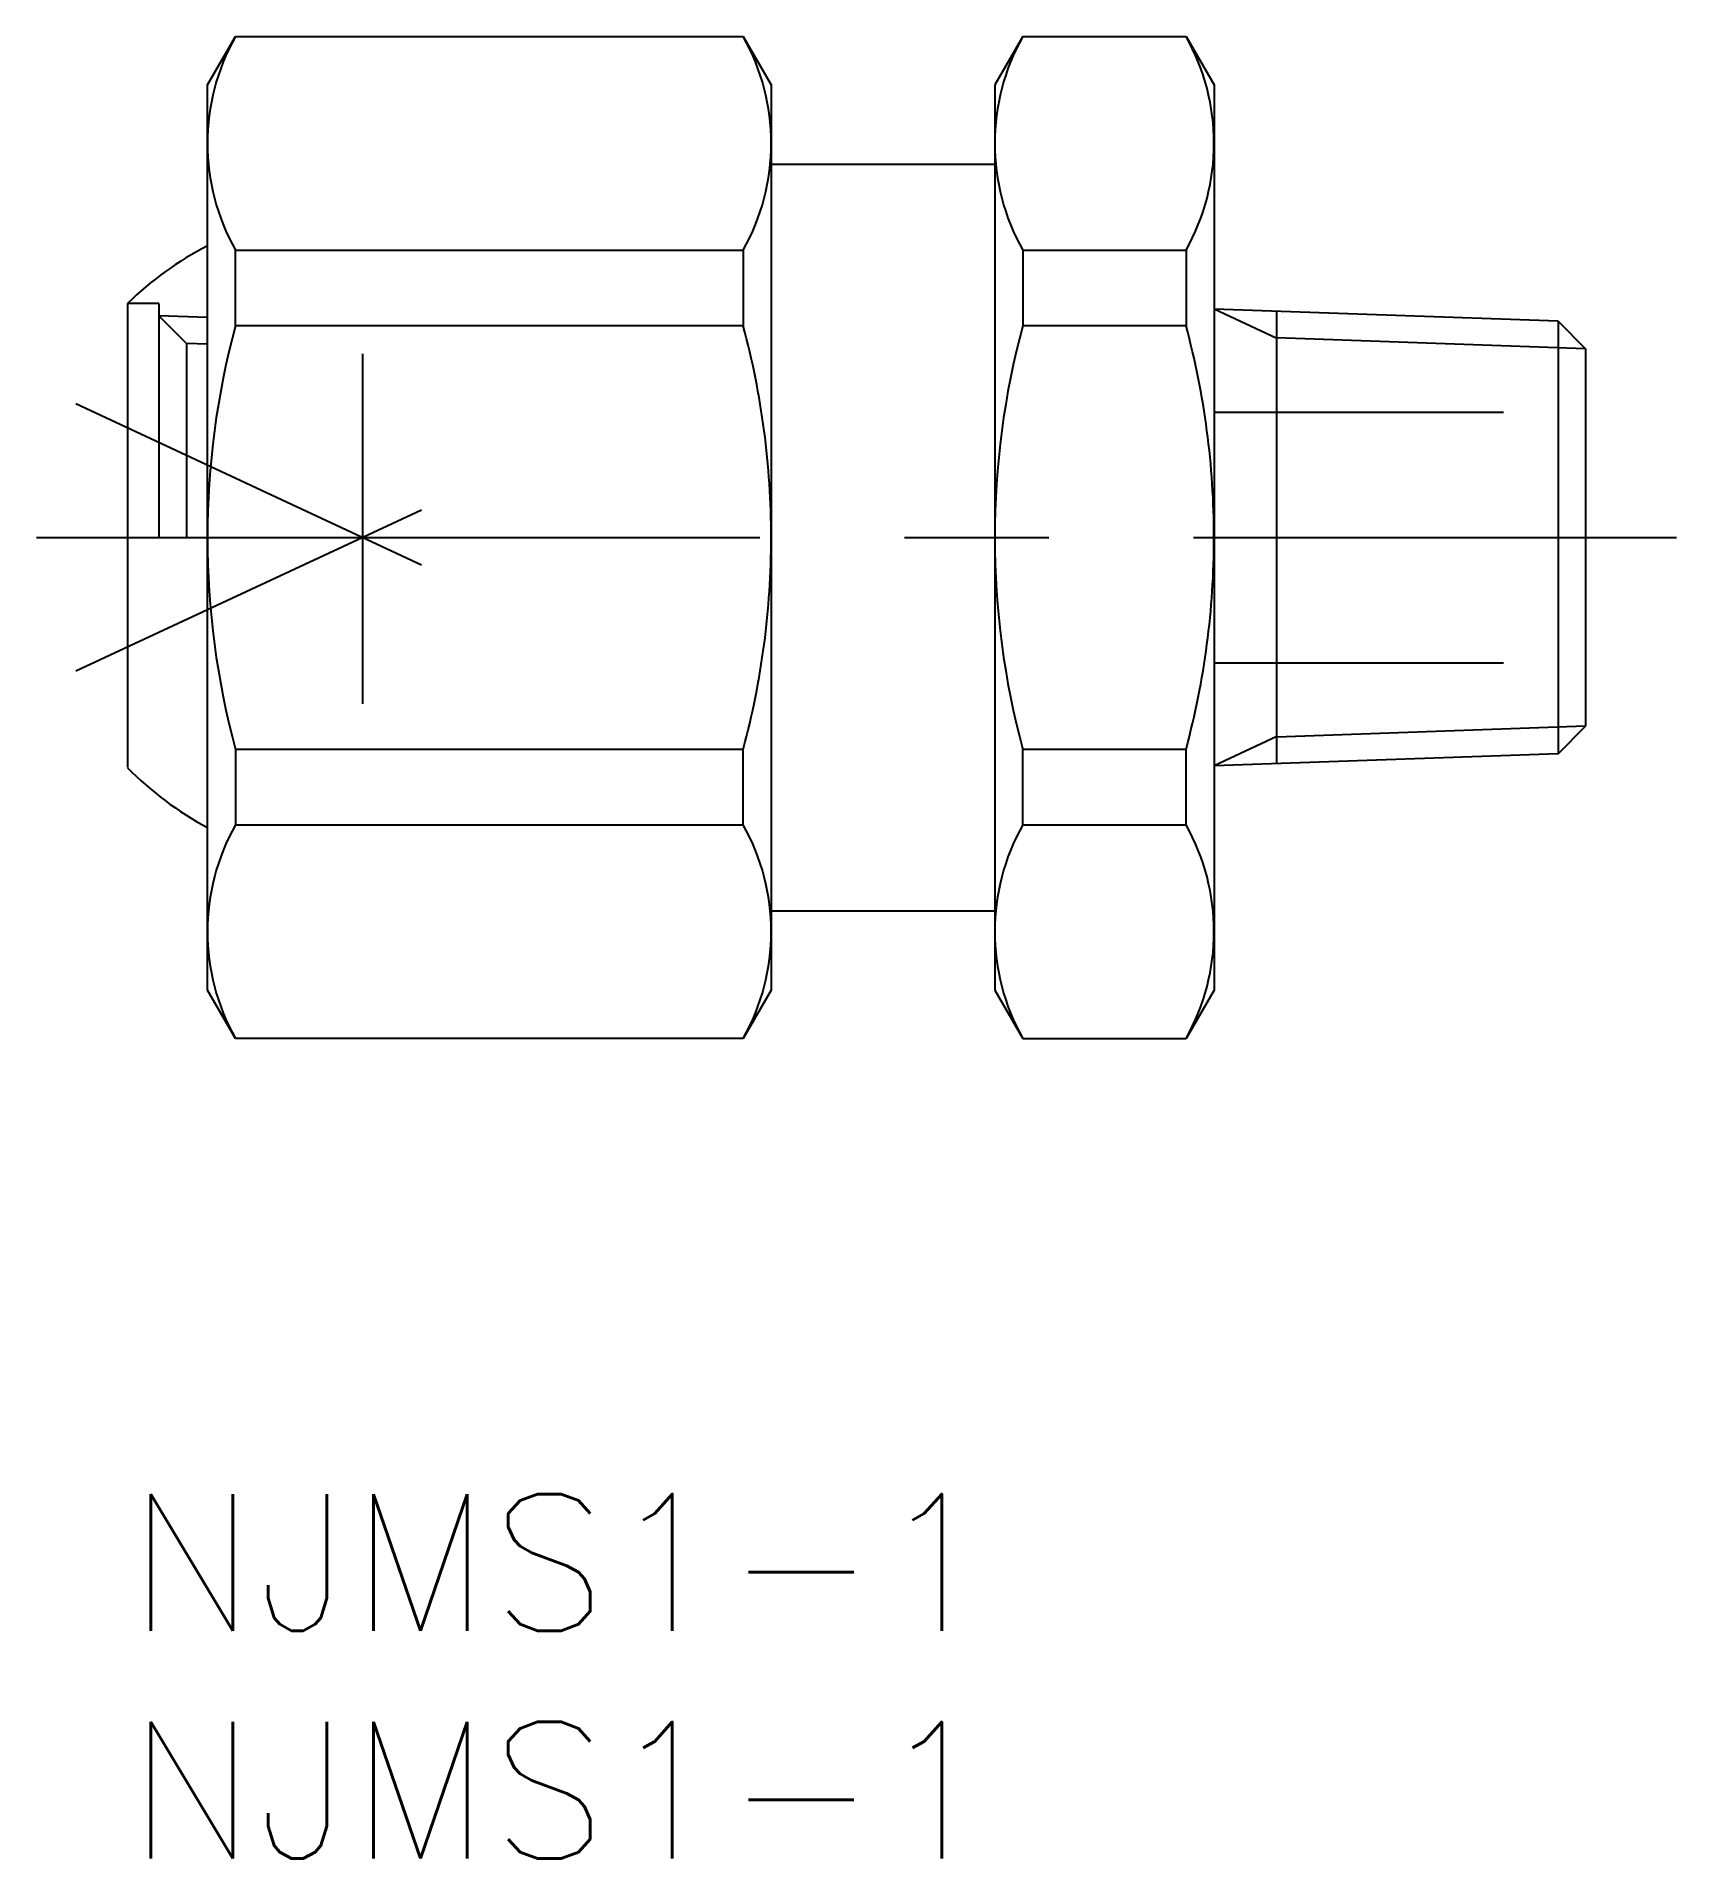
# Model space of a CAD drawing. Extents: x -2 to 34, y -8 to 32.
import ezdxf

# ---------------------------------------------------------------- set-up
doc = ezdxf.new("R2010")
doc.units = 0
doc.header["$LTSCALE"] = 0.5
doc.linetypes.add('CENTER', pattern=[50.8, 31.75, -6.35, 6.35, -6.35])
doc.linetypes.add('DASHED', pattern=[19.05, 12.7, -6.35])
for name, color, linetype in [('MSM_CENTER', 1, 'CENTER'), ('MSM_CONTINUOUS', 7, 'CONTINUOUS'), ('MSM_DASHED', 4, 'DASHED'), ('MSM_NARROW', 5, 'CONTINUOUS'), ('MSM_PART_NUMBER', 7, 'CONTINUOUS')]:
    doc.layers.add(name, color=color, linetype=linetype)
doc.styles.get("Standard").update_dxf_attribs({"font": 'txt.shx', "height": 3, "bigfont": 'bigfont.shx'})

# ---------------------------------------------------------------- blocks, each defined once
blk = doc.blocks.new('*U1')
at = {"layer": 'MSM_PART_NUMBER'}
blk.add_text('NJMS1-1', height=3, dxfattribs=at).set_placement((0, -3))
blk = doc.blocks.new('*U2')
at = {"layer": 'MSM_PART_NUMBER'}
blk.add_text('NJMS1-1', height=3, dxfattribs=at).set_placement((0, -8))

msp = doc.modelspace()

# ---------------------------------------------------------------- linework, layer by layer
at = {"layer": 'MSM_CENTER'}
for p, q in [((5.156, 25.035), (5.156, 17.346)), ((6.452, 20.396), (-1.138, 23.935)), ((6.452, 21.604), (-1.138, 18.065)), ((-2, 21), (34, 21))]:
    msp.add_line(p, q, dxfattribs=at)
at = {"layer": 'MSM_CONTINUOUS'}
for p, q in [((19.649, 32), (19.035, 30.936)), ((19.649, 32), (23.233, 32)), ((23.233, 32), (23.848, 30.936)), ((1.754, 30.936), (2.368, 32)), ((2.368, 32), (13.514, 32)), ((13.514, 32), (14.129, 30.936)), ((1.754, 11.064), (1.754, 30.936)), ((14.129, 30.936), (14.129, 11.064)), ((19.035, 30.936), (19.035, 29.193)), ((19.035, 30.936), (19.035, 11.064)), ((23.848, 30.936), (23.848, 25.952)), ((14.129, 29.193), (19.035, 29.193)), ((2.368, 25.65), (2.368, 27.308)), ((2.368, 27.308), (13.514, 27.308)), ((13.514, 27.308), (13.514, 25.65)), ((19.649, 27.308), (19.649, 25.65)), ((19.649, 27.308), (23.233, 27.308)), ((23.233, 27.308), (23.233, 25.65)), ((0, 26.14), (0, 15.948)), ((0.688, 26.14), (0, 26.14)), ((0.688, 26.14), (0.688, 21)), ((31.398, 25.746), (23.848, 26.01)), ((1.29, 25.262), (0.688, 25.864)), ((13.514, 25.65), (2.368, 25.65)), ((23.233, 25.65), (19.649, 25.65)), ((23.848, 25.952), (23.848, 11.064)), ((25.223, 16.038), (25.223, 25.962)), ((31.398, 25.746), (32, 25.144)), ((31.398, 25.746), (31.398, 16.254)), ((1.754, 25.246), (1.29, 25.262)), ((1.29, 25.262), (1.29, 21)), ((32, 25.144), (32, 16.856)), ((31.398, 16.254), (32, 16.856)), ((2.368, 16.35), (2.368, 14.692)), ((13.514, 16.35), (2.368, 16.35)), ((13.514, 14.692), (13.514, 16.35)), ((19.649, 14.692), (19.649, 16.35)), ((23.233, 16.35), (19.649, 16.35)), ((23.233, 14.692), (23.233, 16.35)), ((31.398, 16.254), (23.848, 15.99)), ((2.368, 14.692), (13.514, 14.692)), ((19.649, 14.692), (23.233, 14.692)), ((14.129, 12.807), (19.035, 12.807)), ((2.368, 10), (1.754, 11.064)), ((14.129, 11.064), (13.514, 10)), ((19.035, 11.064), (19.649, 10)), ((23.848, 11.064), (23.233, 10)), ((19.649, 10), (23.233, 10)), ((13.514, 10), (2.368, 10))]:
    msp.add_line(p, q, dxfattribs=at)
for centre, radius, start, end in [((6.541, 29.654), 4.787, 150.6581, 209.3419), ((9.341, 29.654), 4.787, 330.6581, 29.3419), ((23.822, 29.654), 4.787, 150.6581, 209.3419), ((19.06, 29.654), 4.787, 330.6581, 29.3419), ((5.112, 20.895), 7.324, 117.2955, 134.268), ((19.665, 21), 17.911, 164.9523, 195.0477), ((-3.783, 21), 17.911, 360, 15.0477), ((36.946, 21), 17.911, 164.9523, 195.0477), ((5.936, 21), 17.911, 360, 15.0477), ((-3.783, 21), 17.911, 344.9523, 0), ((5.936, 21), 17.911, 344.9523, 0), ((5.156, 21), 7.219, 224.4153, 241.877), ((6.541, 12.346), 4.787, 150.6581, 209.3419), ((9.341, 12.346), 4.787, 330.6581, 29.3419), ((23.822, 12.346), 4.787, 150.6581, 209.3419), ((19.06, 12.346), 4.787, 330.6581, 29.3419)]:
    msp.add_arc(centre, radius, start, end, dxfattribs=at)
at = {"layer": 'MSM_DASHED'}
for p, q in [((23.848, 23.75), (32, 23.75)), ((23.848, 18.25), (32, 18.25))]:
    msp.add_line(p, q, dxfattribs=at)
at = {"layer": 'MSM_NARROW'}
for p, q in [((25.223, 25.37), (23.848, 26.01)), ((1.754, 25.827), (0.688, 25.864)), ((32, 25.144), (25.223, 25.381)), ((32, 16.856), (25.223, 16.619)), ((25.223, 16.63), (23.848, 15.99))]:
    msp.add_line(p, q, dxfattribs=at)

# ---------------------------------------------------------------- block references
at = {"layer": 'MSM_CONTINUOUS'}
for name in ['*U1', '*U2']:
    msp.add_blockref(name, (0, 0), dxfattribs=at)

doc.saveas('drawing.dxf')
